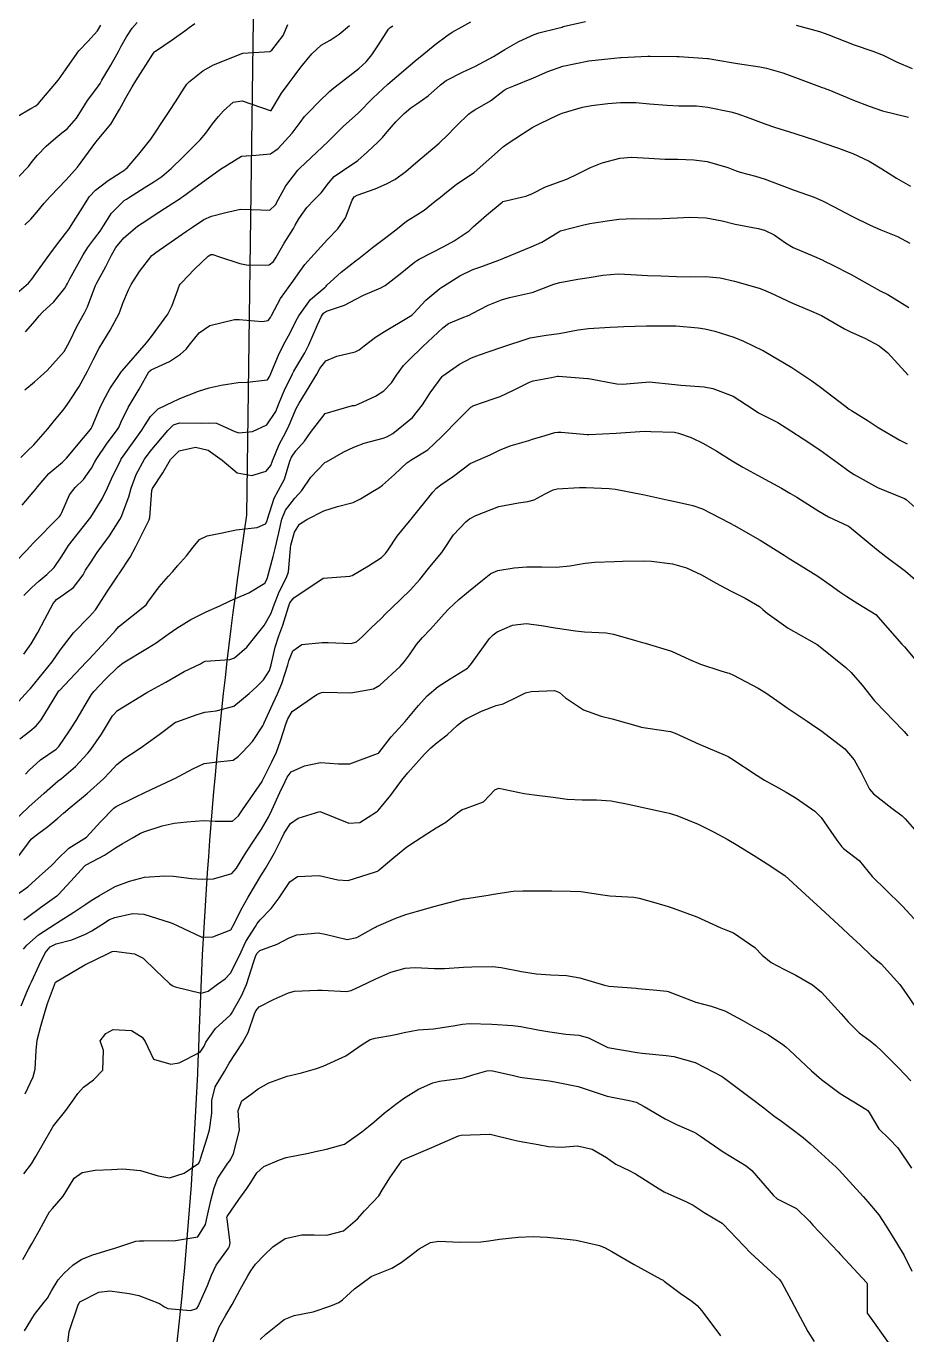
# Model space of a CAD drawing. Header units: metres. Extents: x 318500 to 325275, y 7408834 to 7428799.
# Drawn here: x 319819.3 to 319879.8, y 7411353.1 to 7411443 of the extents above; entities that cross this region are included whole.
import ezdxf

# ---------------------------------------------------------------- set-up
doc = ezdxf.new("R2010")
doc.units = ezdxf.units.M
doc.header["$MEASUREMENT"] = 0
for name, color, linetype in [('Curvas de Nivel 1m', 11, 'Continuous'), ('Curvas de Nivel 5m', 15, 'Continuous'), ('Vias Secundárias', 230, 'Continuous')]:
    doc.layers.add(name, color=color, linetype=linetype)

msp = doc.modelspace()

# ---------------------------------------------------------------- linework, layer by layer
at = {"layer": 'Curvas de Nivel 1m', "flags": 128}
for points, elevation in [([(319818.086, 7411431.919), (319819.491, 7411433.346), (319819.751, 7411433.698), (319820.112, 7411434.141), (319820.709, 7411434.743), (319821.365, 7411435.321), (319821.792, 7411435.658), (319822.14, 7411435.952), (319822.781, 7411436.671), (319823.19, 7411437.295), (319823.559, 7411437.899), (319824.182, 7411438.736), (319824.41, 7411439.055), (319824.541, 7411439.276), (319825.145, 7411440.326), (319825.683, 7411441.265), (319825.865, 7411441.613), (319826.225, 7411442.274), (319826.623, 7411442.866), (319826.95, 7411443.249)], 756), ([(319818.702, 7411424.64), (319819.496, 7411425.345), (319819.726, 7411425.619), (319820.007, 7411425.998), (319820.96, 7411427.326), (319821.411, 7411427.938), (319822.042, 7411428.744), (319822.279, 7411429.074), (319822.434, 7411429.304), (319823.06, 7411430.3), (319823.676, 7411431.286), (319824.087, 7411431.738), (319824.97, 7411432.399), (319826.108, 7411433.132), (319826.183, 7411433.184), (319826.276, 7411433.258), (319827.081, 7411434.207), (319827.904, 7411435.233), (319828.001, 7411435.363), (319828.135, 7411435.58), (319828.782, 7411436.589), (319829.204, 7411437.214), (319829.587, 7411437.79), (319830.183, 7411438.727), (319830.378, 7411439.007), (319830.558, 7411439.196), (319831.467, 7411439.918), (319832.202, 7411440.338), (319834.21, 7411441.15), (319836.069, 7411441.266), (319836.213, 7411441.353), (319836.983, 7411442.358), (319837.309, 7411443.109)], 758), ([(319818.957, 7411413.349), (319819.404, 7411413.785), (319819.849, 7411414.234), (319820.827, 7411415.325), (319821.29, 7411415.897), (319821.879, 7411416.609), (319822.176, 7411417.015), (319822.366, 7411417.303), (319822.97, 7411418.228), (319823.545, 7411419.286), (319823.928, 7411420.075), (319824.345, 7411420.867), (319824.59, 7411421.274), (319825.106, 7411422.115), (319825.724, 7411423.262), (319825.795, 7411423.439), (319825.98, 7411423.958), (319826.368, 7411424.881), (319826.558, 7411425.252), (319827.123, 7411426.134), (319827.969, 7411427.231), (319828.031, 7411427.284), (319828.239, 7411427.433), (319830.045, 7411428.694), (319830.34, 7411428.904), (319830.761, 7411429.193), (319831.533, 7411429.71), (319832.062, 7411429.951), (319833.044, 7411430.187), (319834.069, 7411430.422), (319834.81, 7411430.398), (319836.068, 7411430.351), (319836.468, 7411430.722), (319836.669, 7411431.114), (319837.171, 7411432.032), (319838.001, 7411433.101), (319838.054, 7411433.157), (319838.111, 7411433.216), (319840.095, 7411435.071), (319840.114, 7411435.086), (319840.131, 7411435.108), (319841.109, 7411436.092), (319842.16, 7411437.04), (319843.146, 7411438.059), (319844.19, 7411439.02), (319846.207, 7411440.731), (319846.513, 7411440.985), (319847.446, 7411441.748), (319848.231, 7411442.339), (319848.609, 7411442.581), (319849.26, 7411442.95), (319849.886, 7411443.303)], 761), ([(319819.066, 7411410.072), (319819.804, 7411410.963), (319819.977, 7411411.168), (319820.106, 7411411.336), (319820.902, 7411412.246), (319821.836, 7411413.044), (319821.976, 7411413.17), (319822.096, 7411413.306), (319823.273, 7411414.708), (319823.749, 7411415.282), (319823.793, 7411415.349), (319823.863, 7411415.482), (319824.406, 7411416.751), (319824.647, 7411417.272), (319825.086, 7411418.084), (319825.891, 7411419.26), (319825.92, 7411419.302), (319827.602, 7411421.235), (319827.954, 7411421.67), (319829.061, 7411423.214), (319829.376, 7411423.812), (319829.88, 7411425.202), (319829.926, 7411425.276), (319830.002, 7411425.365), (319830.9, 7411426.308), (319831.848, 7411427.182), (319831.95, 7411427.262), (319832.031, 7411427.301), (319832.158, 7411427.305), (319832.544, 7411427.172), (319834.023, 7411426.681), (319834.587, 7411426.576), (319836.022, 7411426.603), (319836.317, 7411426.826), (319836.5, 7411427.115), (319837.069, 7411428.08), (319837.692, 7411429.104), (319837.825, 7411429.331), (319838.06, 7411429.75), (319838.626, 7411430.537), (319839.144, 7411431.084), (319839.612, 7411431.552), (319840.097, 7411432.203), (319840.506, 7411432.661), (319841.066, 7411433.056), (319842.117, 7411433.776), (319842.791, 7411434.366), (319843.503, 7411435.026), (319843.813, 7411435.345), (319844.141, 7411435.736), (319844.733, 7411436.43), (319845.295, 7411437.003), (319845.772, 7411437.39), (319846.17, 7411437.653), (319846.951, 7411438.206), (319847.806, 7411438.966), (319848.193, 7411439.259), (319849.32, 7411439.828), (319850.203, 7411440.256), (319851.444, 7411440.921), (319851.925, 7411441.203), (319852.217, 7411441.384), (319853.185, 7411441.936), (319854.233, 7411442.432), (319854.567, 7411442.545), (319855.872, 7411442.864), (319856.162, 7411442.94), (319856.242, 7411442.966), (319857.775, 7411443.309)], 762), ([(319819.247, 7411429.348), (319819.655, 7411429.745), (319820.063, 7411430.211), (319820.57, 7411430.835), (319821.008, 7411431.326), (319822.091, 7411432.443), (319822.856, 7411433.299), (319824.127, 7411435.023), (319824.233, 7411435.175), (319824.318, 7411435.278), (319825.14, 7411436.275), (319825.756, 7411437.264), (319825.895, 7411437.532), (319826.172, 7411438.079), (319826.606, 7411438.832), (319826.879, 7411439.25), (319828.046, 7411441.07), (319828.158, 7411441.231), (319828.18, 7411441.261), (319828.211, 7411441.288), (319829.375, 7411442.06), (319830.232, 7411442.689), (319830.522, 7411442.911), (319830.934, 7411443.193)], 757), ([(319819.293, 7411422.003), (319819.961, 7411422.754), (319820.219, 7411423.084), (319820.464, 7411423.333), (319821.243, 7411424.059), (319821.995, 7411425.001), (319822.111, 7411425.196), (319822.167, 7411425.307), (319822.339, 7411425.641), (319823.243, 7411427.292), (319823.547, 7411427.768), (319824.037, 7411428.397), (319824.419, 7411428.904), (319824.638, 7411429.274), (319825.187, 7411430.145), (319826.076, 7411431.018), (319826.221, 7411431.115), (319826.431, 7411431.255), (319827.446, 7411431.884), (319828.096, 7411432.299), (319828.65, 7411432.674), (319829.307, 7411433.212), (319830.118, 7411434.023), (319830.708, 7411434.61), (319831.281, 7411435.188), (319831.67, 7411435.652), (319832.147, 7411436.287), (319832.547, 7411436.781), (319832.891, 7411437.169), (319833.563, 7411437.765), (319834.171, 7411437.876), (319836.089, 7411437.193), (319836.161, 7411437.214), (319836.888, 7411438.405), (319837.412, 7411439.108), (319837.744, 7411439.555), (319838.201, 7411440.179), (319838.97, 7411441.089), (319839.611, 7411441.687), (319840.225, 7411442.04), (319840.848, 7411442.443), (319841.558, 7411443.05)], 759), ([(319872.246, 7411443.056), (319873.841, 7411442.624), (319874.238, 7411442.498), (319874.422, 7411442.432), (319876.227, 7411441.719), (319877.51, 7411441.282), (319878.217, 7411441.006), (319879.137, 7411440.551), (319880.206, 7411440.097)], 762), ([(319818.751, 7411406.344), (319819.705, 7411407.341), (319819.73, 7411407.371), (319819.761, 7411407.412), (319821.633, 7411409.312), (319821.698, 7411409.395), (319821.784, 7411409.574), (319822.31, 7411410.794), (319822.709, 7411411.297), (319823.262, 7411411.845), (319823.83, 7411412.634), (319824.056, 7411413.059), (319824.182, 7411413.277), (319824.856, 7411414.264), (319825.594, 7411415.263), (319825.695, 7411415.429), (319825.868, 7411415.8), (319826.348, 7411416.788), (319826.61, 7411417.249), (319827.092, 7411418.052), (319827.758, 7411419.232), (319827.922, 7411419.378), (319829.181, 7411419.962), (319829.939, 7411420.451), (319830.336, 7411420.804), (319830.631, 7411421.193), (319831.221, 7411421.924), (319831.962, 7411422.427), (319833.646, 7411422.834), (319833.967, 7411422.843), (319835.538, 7411422.698), (319835.967, 7411422.779), (319836.118, 7411422.969), (319836.191, 7411423.118), (319836.81, 7411424.289), (319837.393, 7411425.106), (319837.653, 7411425.455), (319838.013, 7411425.988), (319838.489, 7411426.627), (319838.89, 7411427.087), (319840.043, 7411428.341), (319840.738, 7411429.06), (319841.277, 7411429.837), (319841.722, 7411431.045), (319841.86, 7411431.267), (319842.085, 7411431.389), (319843.309, 7411431.81), (319844.097, 7411432.163), (319844.654, 7411432.459), (319845.414, 7411433), (319846.116, 7411433.596), (319847.708, 7411434.966), (319847.928, 7411435.168), (319848.136, 7411435.372), (319848.928, 7411436.172), (319849.735, 7411436.944), (319849.972, 7411437.132), (319850.165, 7411437.248), (319851.229, 7411437.87), (319852.185, 7411438.591), (319852.381, 7411438.713), (319852.849, 7411438.9), (319854.196, 7411439.442), (319855.183, 7411439.887), (319856.204, 7411440.243), (319857.988, 7411440.613), (319858.208, 7411440.646), (319859.734, 7411440.807), (319860.16, 7411440.851), (319860.211, 7411440.856), (319862.06, 7411440.934), (319862.212, 7411440.937), (319864.046, 7411440.919), (319864.212, 7411440.912), (319866.147, 7411440.785), (319866.211, 7411440.78), (319866.586, 7411440.716), (319868.207, 7411440.433), (319869.734, 7411440.206), (319870.205, 7411440.123), (319871.334, 7411439.785), (319872.198, 7411439.46), (319874.03, 7411438.784), (319874.191, 7411438.73), (319874.272, 7411438.7), (319874.476, 7411438.616), (319876.18, 7411437.923), (319877.255, 7411437.493), (319878.169, 7411437.184), (319879.964, 7411436.741)], 763), ([(319819.179, 7411403.874), (319819.716, 7411404.425), (319820.193, 7411404.863), (319820.756, 7411405.325), (319821.253, 7411405.801), (319821.748, 7411406.497), (319822.051, 7411407.01), (319822.249, 7411407.303), (319823.78, 7411409.254), (319824.552, 7411410.519), (319824.918, 7411411.269), (319825.202, 7411411.884), (319825.839, 7411413.192), (319825.86, 7411413.239), (319825.872, 7411413.26), (319825.955, 7411413.372), (319827.292, 7411415.239), (319827.511, 7411415.59), (319827.874, 7411416.18), (319828.404, 7411416.7), (319829.453, 7411417.207), (319829.752, 7411417.342), (319829.893, 7411417.412), (319831.177, 7411417.911), (319831.904, 7411418.144), (319832.743, 7411418.332), (319833.91, 7411418.514), (319834.515, 7411418.537), (319835.914, 7411418.704), (319836.082, 7411418.954), (319836.143, 7411419.118), (319836.661, 7411420.391), (319837.026, 7411421.109), (319837.351, 7411421.711), (319837.968, 7411422.926), (319838.061, 7411423.099), (319838.865, 7411424.209), (319839.876, 7411425.072), (319839.944, 7411425.128), (319840.002, 7411425.192), (319840.969, 7411426.103), (319842.028, 7411426.928), (319842.096, 7411426.972), (319842.189, 7411427.038), (319843.211, 7411427.856), (319844.045, 7411428.478), (319844.73, 7411429.01), (319845.463, 7411429.595), (319846.065, 7411429.968), (319846.691, 7411430.36), (319847.445, 7411430.97), (319847.797, 7411431.252), (319848.088, 7411431.487), (319848.908, 7411432.142), (319850.11, 7411432.94), (319852.128, 7411434.721), (319852.373, 7411434.906), (319853.427, 7411435.604), (319854.148, 7411436.054), (319854.693, 7411436.333), (319855.787, 7411436.864), (319856.04, 7411436.983), (319856.163, 7411437.029), (319857.566, 7411437.442), (319858.171, 7411437.541), (319859.307, 7411437.679), (319860.174, 7411437.759), (319861.221, 7411437.743), (319862.173, 7411437.666), (319863.375, 7411437.559), (319864.172, 7411437.533), (319865.387, 7411437.517), (319866.171, 7411437.424), (319867.76, 7411437.11), (319868.165, 7411437.004), (319869.063, 7411436.686), (319870.154, 7411436.257), (319870.762, 7411436.05), (319872.145, 7411435.626), (319873.631, 7411435.132), (319874.135, 7411434.951), (319875.145, 7411434.605), (319875.876, 7411434.343), (319876.127, 7411434.248), (319877.261, 7411433.712), (319878.116, 7411433.201), (319879.143, 7411432.55), (319880.102, 7411432.004)], 764), ([(319818.602, 7411396.358), (319819.494, 7411397.341), (319819.554, 7411397.408), (319819.622, 7411397.483), (319821.11, 7411399.318), (319821.662, 7411400.108), (319822.593, 7411401.296), (319823.691, 7411402.423), (319824.086, 7411402.886), (319824.353, 7411403.273), (319824.884, 7411404.097), (319825.656, 7411405.261), (319825.686, 7411405.305), (319825.732, 7411405.371), (319826.489, 7411406.509), (319826.879, 7411407.243), (319827.779, 7411409.081), (319827.827, 7411409.229), (319827.958, 7411411.077), (319828.021, 7411411.227), (319828.732, 7411412.311), (319829.245, 7411413.209), (319829.846, 7411413.81), (319830.962, 7411414.075), (319831.85, 7411413.853), (319832.802, 7411413.166), (319833.827, 7411412.295), (319834.846, 7411412.113), (319835.83, 7411412.424), (319836.14, 7411412.812), (319836.267, 7411413.116), (319836.728, 7411414.24), (319837.173, 7411415.107), (319837.401, 7411415.579), (319837.886, 7411416.72), (319838.088, 7411417.097), (319838.789, 7411418.205), (319839.294, 7411419.079), (319839.52, 7411419.482), (319839.934, 7411419.996), (319840.678, 7411420.32), (319841.944, 7411420.628), (319842.218, 7411420.765), (319842.566, 7411421.034), (319843.346, 7411421.636), (319843.96, 7411422.01), (319845.604, 7411422.995), (319845.827, 7411423.137), (319845.974, 7411423.278), (319846.795, 7411424.17), (319847.758, 7411424.964), (319847.9, 7411425.063), (319848.003, 7411425.138), (319849.125, 7411425.838), (319850.02, 7411426.265), (319850.511, 7411426.444), (319851.802, 7411426.913), (319852.031, 7411427.004), (319852.199, 7411427.075), (319854.039, 7411427.829), (319854.757, 7411428.159), (319855.939, 7411428.861), (319856.009, 7411428.902), (319856.051, 7411428.922), (319857.565, 7411429.329), (319858.059, 7411429.43), (319859.259, 7411429.615), (319860.064, 7411429.739), (319861.075, 7411429.779), (319862.065, 7411429.752), (319863.056, 7411429.774), (319864.066, 7411429.836), (319864.94, 7411429.864), (319866.066, 7411429.817), (319867.154, 7411429.619), (319868.06, 7411429.395), (319869.633, 7411429.099), (319870.055, 7411428.985), (319870.723, 7411428.66), (319871.512, 7411428.116), (319872.041, 7411427.79), (319873.499, 7411427.162), (319874.033, 7411426.937), (319874.244, 7411426.829), (319874.669, 7411426.61), (319876.02, 7411425.929), (319877.446, 7411425.131), (319878.004, 7411424.82), (319878.54, 7411424.555), (319879.987, 7411423.665)], 766), ([(319818.906, 7411394.02), (319819.588, 7411394.552), (319820.022, 7411394.905), (319820.367, 7411395.328), (319821.512, 7411397.205), (319821.582, 7411397.311), (319821.621, 7411397.355), (319823.461, 7411399.283), (319823.653, 7411399.488), (319824.515, 7411400.423), (319825.297, 7411401.264), (319825.471, 7411401.473), (319825.684, 7411401.709), (319827.569, 7411403.232), (319827.631, 7411403.301), (319827.703, 7411403.415), (319828.467, 7411404.471), (319829.117, 7411405.209), (319829.411, 7411405.528), (319829.741, 7411405.917), (319830.345, 7411406.6), (319830.81, 7411407.19), (319831.234, 7411407.717), (319831.768, 7411407.968), (319832.794, 7411408.188), (319833.772, 7411408.38), (319835.202, 7411408.556), (319835.777, 7411408.791), (319835.884, 7411409.014), (319835.912, 7411409.119), (319836.364, 7411410.554), (319836.667, 7411411.111), (319837.073, 7411411.856), (319837.454, 7411413.104), (319837.563, 7411413.384), (319837.851, 7411413.807), (319838.464, 7411414.488), (319838.86, 7411415.085), (319839.883, 7411416.386), (319841.767, 7411416.92), (319841.889, 7411416.932), (319841.975, 7411416.953), (319842.194, 7411417.037), (319843.347, 7411417.576), (319843.904, 7411417.937), (319844.427, 7411418.497), (319844.774, 7411419.007), (319845.261, 7411419.669), (319845.941, 7411420.376), (319846.261, 7411420.669), (319846.597, 7411420.98), (319847.963, 7411422.274), (319848.363, 7411422.559), (319849.298, 7411422.947), (319849.774, 7411423.141), (319849.975, 7411423.251), (319851.073, 7411423.834), (319851.989, 7411424.193), (319852.542, 7411424.352), (319853.997, 7411424.679), (319854.159, 7411424.717), (319854.586, 7411424.874), (319855.601, 7411425.269), (319856.008, 7411425.391), (319857.247, 7411425.606), (319858.013, 7411425.721), (319858.953, 7411425.879), (319860.018, 7411425.971), (319860.879, 7411425.93), (319862.016, 7411425.866), (319862.936, 7411425.847), (319864.016, 7411425.795), (319864.979, 7411425.772), (319866.016, 7411425.791), (319867.016, 7411425.709), (319868.012, 7411425.484), (319869.688, 7411424.991), (319870.003, 7411424.876), (319870.486, 7411424.663), (319871.99, 7411423.956), (319873.136, 7411423.475), (319873.977, 7411423.11), (319874.863, 7411422.607), (319875.563, 7411422.193), (319875.964, 7411421.997), (319876.948, 7411421.564), (319877.955, 7411421.025), (319878.539, 7411420.554), (319879.927, 7411419.013)], 767), ([(319819.291, 7411391.587), (319819.548, 7411391.871), (319820.31, 7411392.577), (319821.386, 7411393.313), (319821.489, 7411393.394), (319821.573, 7411393.489), (319822.306, 7411394.583), (319822.76, 7411395.293), (319823.614, 7411396.716), (319823.827, 7411397.069), (319823.985, 7411397.276), (319824.782, 7411398.119), (319825.646, 7411398.981), (319825.994, 7411399.255), (319827.665, 7411400.249), (319828.269, 7411400.623), (319829.098, 7411401.209), (319829.684, 7411401.622), (319830.651, 7411402.23), (319831.696, 7411402.756), (319832.651, 7411403.166), (319833.356, 7411403.505), (319833.708, 7411403.672), (319834.624, 7411404.047), (319835.726, 7411404.718), (319835.868, 7411404.979), (319835.923, 7411405.118), (319836.314, 7411406.552), (319836.437, 7411407.113), (319836.692, 7411408.19), (319836.906, 7411409.109), (319837.155, 7411409.748), (319837.805, 7411410.563), (319838.267, 7411411.093), (319838.897, 7411412.011), (319839.839, 7411412.997), (319839.881, 7411413.027), (319839.972, 7411413.068), (319841.163, 7411413.737), (319841.855, 7411414.069), (319842.557, 7411414.336), (319843.865, 7411414.681), (319844.11, 7411414.773), (319844.534, 7411415.01), (319845.881, 7411416.113), (319846.568, 7411416.98), (319847.085, 7411417.79), (319847.919, 7411418.916), (319847.94, 7411418.94), (319847.964, 7411418.96), (319849.115, 7411419.766), (319849.939, 7411420.211), (319850.471, 7411420.403), (319851.95, 7411420.91), (319853.957, 7411421.585), (319855.058, 7411421.77), (319855.96, 7411421.889), (319857.251, 7411422.129), (319857.964, 7411422.215), (319859.459, 7411422.302), (319859.965, 7411422.338), (319860.394, 7411422.367), (319861.966, 7411422.409), (319863.618, 7411422.407), (319863.966, 7411422.395), (319865.504, 7411422.266), (319865.965, 7411422.189), (319866.646, 7411422.03), (319867.959, 7411421.629), (319868.619, 7411421.352), (319869.95, 7411420.713), (319869.98, 7411420.699), (319870.043, 7411420.669), (319871.934, 7411419.541), (319873.308, 7411418.626), (319873.914, 7411418.188), (319875.554, 7411416.936), (319875.891, 7411416.682), (319876.05, 7411416.588), (319877.199, 7411415.886), (319877.879, 7411415.418), (319879.366, 7411414.545), (319879.866, 7411414.304)], 768), ([(319818.485, 7411388.366), (319819.497, 7411389.33), (319819.52, 7411389.351), (319820.572, 7411390.277), (319821.538, 7411391.128), (319821.762, 7411391.307), (319822.731, 7411392.114), (319823.566, 7411393.028), (319823.68, 7411393.167), (319823.767, 7411393.278), (319824.504, 7411394.353), (319825.062, 7411395.265), (319825.265, 7411395.602), (319825.607, 7411395.973), (319827.545, 7411397.156), (319827.62, 7411397.197), (319827.68, 7411397.229), (319828.936, 7411397.905), (319829.637, 7411398.326), (319830.196, 7411398.64), (319831.304, 7411399.183), (319831.526, 7411399.307), (319831.653, 7411399.358), (319833.328, 7411399.482), (319833.657, 7411399.588), (319834.485, 7411400.32), (319835.144, 7411401.128), (319835.69, 7411401.812), (319836.167, 7411402.652), (319836.33, 7411403.114), (319836.708, 7411404.122), (319837.225, 7411405.105), (319837.351, 7411405.489), (319837.494, 7411407.103), (319837.529, 7411407.335), (319837.777, 7411408.224), (319838.116, 7411408.764), (319838.618, 7411409.088), (319839.796, 7411409.693), (319840.722, 7411409.979), (319841.802, 7411410.274), (319842.312, 7411410.527), (319843.129, 7411411.027), (319843.558, 7411411.279), (319843.817, 7411411.465), (319844.638, 7411412.198), (319845.487, 7411412.995), (319845.697, 7411413.137), (319845.843, 7411413.208), (319846.94, 7411413.887), (319847.867, 7411414.767), (319847.963, 7411414.865), (319848.056, 7411414.958), (319848.943, 7411415.886), (319849.889, 7411416.804), (319850.103, 7411416.937), (319851.432, 7411417.382), (319851.9, 7411417.553), (319852.812, 7411417.991), (319853.915, 7411418.539), (319854.173, 7411418.62), (319855.434, 7411418.865), (319855.847, 7411418.935), (319855.921, 7411418.937), (319857.337, 7411418.839), (319857.919, 7411418.792), (319857.964, 7411418.785), (319859.914, 7411418.413), (319860.318, 7411418.392), (319861.916, 7411418.543), (319862.146, 7411418.547), (319863.914, 7411418.367), (319864.32, 7411418.337), (319865.912, 7411418.214), (319866.521, 7411418.103), (319867.903, 7411417.577), (319869.296, 7411416.679), (319869.65, 7411416.436), (319869.886, 7411416.309), (319870.986, 7411415.758), (319871.876, 7411415.2), (319872.73, 7411414.631), (319873.859, 7411413.876), (319875.62, 7411412.593), (319875.838, 7411412.44), (319876.232, 7411412.186), (319877.821, 7411411.294), (319879.675, 7411410.541), (319879.809, 7411410.463), (319880.823, 7411409.548)], 769), ([(319818.749, 7411383.34), (319819.445, 7411383.851), (319820.223, 7411384.551), (319821.063, 7411385.314), (319821.265, 7411385.51), (319821.466, 7411385.735), (319822.267, 7411386.51), (319823.49, 7411387.263), (319824.444, 7411388.328), (319825.351, 7411389.253), (319825.521, 7411389.374), (319826.77, 7411389.995), (319827.531, 7411390.361), (319829.342, 7411391.203), (319829.474, 7411391.268), (319829.542, 7411391.306), (319830.774, 7411391.96), (319831.557, 7411392.322), (319832.299, 7411392.422), (319833.561, 7411392.554), (319833.898, 7411392.812), (319834.22, 7411393.14), (319834.88, 7411393.831), (319835.597, 7411394.915), (319835.656, 7411395.062), (319835.681, 7411395.119), (319836.288, 7411396.438), (319836.603, 7411397.11), (319836.909, 7411397.829), (319837.315, 7411399.103), (319837.384, 7411399.372), (319837.664, 7411400.06), (319838.266, 7411400.496), (319839.674, 7411400.651), (319840.088, 7411400.65), (319841.673, 7411400.583), (319842.021, 7411400.69), (319842.425, 7411401.033), (319843.051, 7411401.665), (319843.699, 7411402.277), (319844.071, 7411402.648), (319844.443, 7411403.009), (319845.722, 7411404.237), (319846.389, 7411404.98), (319846.984, 7411405.729), (319847.756, 7411406.661), (319847.893, 7411406.824), (319847.98, 7411406.958), (319848.685, 7411408.043), (319849.54, 7411408.942), (319849.675, 7411409.058), (319849.792, 7411409.135), (319850.224, 7411409.363), (319851.801, 7411409.978), (319853.152, 7411410.238), (319853.804, 7411410.323), (319854.23, 7411410.451), (319854.998, 7411410.868), (319855.536, 7411411.14), (319855.815, 7411411.208), (319857.361, 7411411.293), (319857.817, 7411411.3), (319859.392, 7411411.231), (319859.816, 7411411.176), (319861.81, 7411410.78), (319863.478, 7411410.426), (319863.806, 7411410.359), (319865.137, 7411410.064), (319865.801, 7411409.834), (319867.607, 7411408.887), (319867.791, 7411408.791), (319867.848, 7411408.756), (319867.959, 7411408.697), (319869.775, 7411407.677), (319871.422, 7411406.645), (319871.757, 7411406.422), (319872.295, 7411406.091), (319873.739, 7411405.196), (319874.571, 7411404.607), (319875.243, 7411404.115), (319875.722, 7411403.795), (319876.472, 7411403.333), (319877.71, 7411402.56), (319879.509, 7411400.533), (319879.677, 7411400.335), (319881.221, 7411398.514)], 771), ([(319819.172, 7411381.575), (319819.417, 7411381.764), (319820.326, 7411382.422), (319821.439, 7411383.229), (319821.486, 7411383.263), (319821.541, 7411383.308), (319822.394, 7411384.24), (319823.349, 7411385.282), (319823.405, 7411385.337), (319823.461, 7411385.371), (319824.705, 7411386.028), (319825.479, 7411386.54), (319825.919, 7411386.811), (319826.684, 7411387.238), (319827.199, 7411387.529), (319827.496, 7411387.653), (319828.68, 7411388.034), (319829.505, 7411388.227), (319830.372, 7411388.322), (319831.509, 7411388.416), (319832.315, 7411388.355), (319833.508, 7411388.359), (319833.923, 7411388.734), (319834.196, 7411389.14), (319835.54, 7411391.088), (319835.555, 7411391.12), (319836.222, 7411392.448), (319836.526, 7411393.106), (319836.805, 7411393.878), (319837.191, 7411395.104), (319837.303, 7411395.403), (319837.608, 7411395.912), (319839.314, 7411397.075), (319839.631, 7411397.207), (319839.788, 7411397.224), (319841.631, 7411397.186), (319843.201, 7411397.458), (319843.637, 7411397.702), (319845.033, 7411398.999), (319845.321, 7411399.329), (319845.662, 7411399.798), (319846.16, 7411400.495), (319846.572, 7411400.977), (319847.109, 7411401.548), (319847.699, 7411402.204), (319848.053, 7411402.608), (319848.373, 7411402.953), (319849.057, 7411403.606), (319849.722, 7411404.146), (319850.693, 7411404.926), (319851.264, 7411405.39), (319851.74, 7411405.596), (319852.869, 7411405.768), (319853.745, 7411405.848), (319854.775, 7411405.839), (319855.744, 7411405.811), (319856.691, 7411405.9), (319857.749, 7411406.089), (319858.417, 7411406.153), (319859.751, 7411406.207), (319860.31, 7411406.236), (319861.752, 7411406.254), (319862.298, 7411406.226), (319863.75, 7411406.053), (319864.704, 7411405.777), (319865.738, 7411405.283), (319866.747, 7411404.71), (319867.725, 7411404.195), (319868.736, 7411403.7), (319869.714, 7411403.115), (319869.959, 7411402.913), (319870.255, 7411402.662), (319871.695, 7411401.626), (319873.477, 7411400.622), (319873.678, 7411400.5), (319874.117, 7411400.17), (319875.655, 7411398.934), (319876.027, 7411398.584), (319876.782, 7411397.713), (319877.631, 7411396.628), (319877.662, 7411396.591), (319877.695, 7411396.559), (319879.601, 7411394.59), (319879.655, 7411394.529), (319879.905, 7411394.217)], 772), ([(319819.153, 7411379.564), (319819.388, 7411379.834), (319820.171, 7411380.55), (319821.357, 7411381.311), (319821.388, 7411381.332), (319821.411, 7411381.345), (319822.613, 7411382.101), (319823.431, 7411382.655), (319823.805, 7411382.904), (319824.368, 7411383.266), (319825.446, 7411383.883), (319826.439, 7411384.251), (319827.453, 7411384.507), (319828.862, 7411384.617), (319829.454, 7411384.573), (319830.697, 7411384.426), (319831.452, 7411384.375), (319832.207, 7411384.407), (319833.456, 7411384.761), (319833.792, 7411385.145), (319834.425, 7411386.186), (319835.044, 7411387.127), (319835.223, 7411387.396), (319835.5, 7411387.814), (319835.979, 7411388.647), (319836.214, 7411389.11), (319836.771, 7411390.34), (319837.121, 7411391.096), (319837.26, 7411391.379), (319837.55, 7411391.755), (319838.467, 7411392.17), (319839.56, 7411392.385), (319840.805, 7411392.298), (319841.563, 7411392.308), (319843.481, 7411393.011), (319843.542, 7411393.039), (319843.571, 7411393.069), (319844.418, 7411394.171), (319845.177, 7411394.994), (319845.383, 7411395.213), (319845.607, 7411395.48), (319846.291, 7411396.309), (319846.878, 7411396.971), (319847.637, 7411397.621), (319848.458, 7411398.136), (319849.649, 7411398.877), (319849.717, 7411398.939), (319849.927, 7411399.209), (319851.18, 7411400.917), (319851.418, 7411401.18), (319851.687, 7411401.379), (319852.751, 7411401.838), (319853.696, 7411401.947), (319854.744, 7411401.82), (319855.692, 7411401.65), (319857.09, 7411401.438), (319857.688, 7411401.381), (319859.193, 7411401.301), (319859.686, 7411401.226), (319861.212, 7411400.785), (319861.678, 7411400.64), (319861.855, 7411400.599), (319863.669, 7411400.039), (319864.909, 7411399.483), (319865.657, 7411399.156), (319867.054, 7411398.699), (319867.526, 7411398.569), (319867.648, 7411398.529), (319867.946, 7411398.388), (319869.638, 7411397.506), (319870.152, 7411397.179), (319870.907, 7411396.651), (319871.623, 7411396.159), (319872.991, 7411395.238), (319873.603, 7411394.82), (319873.909, 7411394.607), (319875.581, 7411393.336), (319876.23, 7411392.58), (319876.698, 7411391.709), (319877.281, 7411390.564), (319877.545, 7411390.25), (319878.819, 7411389.252), (319879.523, 7411388.728), (319879.723, 7411388.528), (319881.49, 7411386.51)], 773), ([(319818.991, 7411375.679), (319819.348, 7411376.559), (319819.588, 7411377.097), (319819.691, 7411377.327), (319820.22, 7411378.473), (319820.639, 7411379.317), (319820.98, 7411379.72), (319821.389, 7411379.925), (319822.478, 7411380.209), (319823.4, 7411380.593), (319823.839, 7411380.838), (319824.532, 7411381.263), (319825.07, 7411381.6), (319825.418, 7411381.755), (319826.645, 7411382.014), (319827.421, 7411381.966), (319829.226, 7411381.389), (319829.412, 7411381.327), (319829.712, 7411381.195), (319831.398, 7411380.396), (319832.151, 7411380.411), (319833.406, 7411380.904), (319833.498, 7411381.06), (319833.539, 7411381.148), (319834.17, 7411382.397), (319834.593, 7411383.133), (319835.455, 7411384.604), (319835.77, 7411385.115), (319836.398, 7411386.184), (319836.852, 7411387.1), (319837.063, 7411387.53), (319837.507, 7411388.197), (319838.031, 7411388.566), (319839.519, 7411389.021), (319839.576, 7411389.012), (319841.508, 7411388.226), (319842.26, 7411388.278), (319843.414, 7411389.012), (319843.471, 7411389.06), (319843.521, 7411389.108), (319844.395, 7411390.143), (319845.015, 7411390.995), (319845.244, 7411391.302), (319845.557, 7411391.688), (319846.707, 7411392.973), (319847.139, 7411393.404), (319847.582, 7411393.776), (319848.254, 7411394.286), (319848.956, 7411394.94), (319849.305, 7411395.234), (319849.607, 7411395.411), (319850.61, 7411395.93), (319851.621, 7411396.302), (319852.104, 7411396.422), (319853.059, 7411396.889), (319853.633, 7411397.185), (319854.038, 7411397.279), (319855.635, 7411397.338), (319855.982, 7411397.195), (319856.4, 7411396.842), (319857.618, 7411396.007), (319858.85, 7411395.573), (319859.609, 7411395.392), (319861.534, 7411394.838), (319861.601, 7411394.828), (319862.058, 7411394.765), (319863.596, 7411394.516), (319863.934, 7411394.406), (319865.584, 7411393.654), (319867.367, 7411392.899), (319867.572, 7411392.8), (319867.754, 7411392.688), (319869.558, 7411391.505), (319870.076, 7411391.182), (319871.019, 7411390.648), (319871.546, 7411390.352), (319872.232, 7411389.938), (319873.527, 7411389.047), (319873.95, 7411388.606), (319875.041, 7411387.051), (319875.371, 7411386.591), (319875.489, 7411386.486), (319876.579, 7411385.672), (319877.47, 7411384.56), (319879.442, 7411382.632), (319879.539, 7411382.529), (319881.41, 7411380.51)], 774), ([(319819.182, 7411364.136), (319819.699, 7411364.818), (319820, 7411365.322), (319821.061, 7411367.154), (319821.154, 7411367.311), (319821.177, 7411367.354), (319821.222, 7411367.419), (319822.066, 7411368.47), (319822.641, 7411369.289), (319822.881, 7411369.66), (319823.262, 7411370.082), (319823.959, 7411370.58), (319824.601, 7411371.26), (319824.64, 7411372.606), (319824.416, 7411373.263), (319824.801, 7411373.765), (319825.312, 7411374.058), (319826.569, 7411373.979), (319827.304, 7411373.526), (319827.52, 7411373.227), (319828.081, 7411372.011), (319829.285, 7411371.655), (319829.848, 7411371.754), (319831.293, 7411372.489), (319831.558, 7411372.907), (319831.679, 7411373.166), (319832.349, 7411374.125), (319833.328, 7411374.998), (319833.397, 7411375.081), (319833.44, 7411375.148), (319834.121, 7411376.365), (319834.462, 7411377.133), (319834.974, 7411378.724), (319835.115, 7411379.124), (319835.205, 7411379.301), (319835.385, 7411379.471), (319836.589, 7411379.905), (319837.399, 7411380.336), (319837.932, 7411380.555), (319839.404, 7411380.68), (319839.87, 7411380.596), (319841.398, 7411380.237), (319842.053, 7411380.378), (319843.206, 7411381.013), (319843.334, 7411381.088), (319843.412, 7411381.124), (319844.729, 7411381.688), (319845.424, 7411381.956), (319846.23, 7411382.176), (319847.433, 7411382.516), (319847.77, 7411382.62), (319849.025, 7411382.936), (319849.354, 7411383.018), (319849.442, 7411383.037), (319851.076, 7411383.283), (319851.447, 7411383.348), (319852.79, 7411383.55), (319853.451, 7411383.581), (319854.736, 7411383.575), (319855.451, 7411383.565), (319856.733, 7411383.555), (319857.45, 7411383.521), (319858.958, 7411383.297), (319859.447, 7411383.236), (319861.079, 7411383.142), (319861.445, 7411383.072), (319862.595, 7411382.758), (319863.436, 7411382.506), (319863.786, 7411382.393), (319865.426, 7411381.791), (319867.076, 7411381.034), (319867.413, 7411380.89), (319867.936, 7411380.685), (319869.4, 7411379.691), (319869.897, 7411379.164), (319870.528, 7411378.653), (319871.383, 7411378.201), (319872.216, 7411377.789), (319873.368, 7411377.122), (319873.989, 7411376.604), (319875.338, 7411375.114), (319875.813, 7411374.583), (319876.578, 7411373.827), (319877.317, 7411373.263), (319877.713, 7411372.953), (319878.137, 7411372.548), (319879.293, 7411371.399), (319880.126, 7411370.522)], 776), ([(319819.104, 7411358.241), (319819.501, 7411358.939), (319819.727, 7411359.324), (319820.233, 7411360.215), (319820.812, 7411361.313), (319820.941, 7411361.514), (319821.147, 7411361.756), (319821.876, 7411362.582), (319822.31, 7411363.293), (319822.642, 7411363.824), (319823.184, 7411364.211), (319824.085, 7411364.369), (319825.188, 7411364.421), (319825.969, 7411364.461), (319827.187, 7411364.368), (319828.398, 7411363.995), (319829.18, 7411363.856), (319830.201, 7411364.168), (319831.195, 7411364.867), (319831.293, 7411365.075), (319831.323, 7411365.169), (319831.768, 7411366.611), (319831.939, 7411367.163), (319832.092, 7411368.307), (319832.099, 7411369.162), (319832.315, 7411370.108), (319832.95, 7411371.153), (319833.077, 7411371.357), (319833.286, 7411371.736), (319834.206, 7411373.136), (319834.598, 7411373.843), (319835.033, 7411375.124), (319835.119, 7411375.338), (319835.337, 7411375.612), (319836.339, 7411376.111), (319837.352, 7411376.569), (319837.764, 7411376.676), (319839.355, 7411376.751), (319839.678, 7411376.743), (319841.354, 7411376.652), (319841.673, 7411376.717), (319842.307, 7411377.026), (319843.365, 7411377.534), (319844.39, 7411377.98), (319845.379, 7411378.26), (319846.057, 7411378.303), (319847.379, 7411378.241), (319848.085, 7411378.243), (319849.381, 7411378.332), (319849.947, 7411378.359), (319851.382, 7411378.374), (319851.965, 7411378.317), (319853.377, 7411378.03), (319854.366, 7411377.874), (319855.374, 7411377.809), (319856.455, 7411377.758), (319857.372, 7411377.606), (319859.067, 7411377.102), (319859.364, 7411377.034), (319861.25, 7411376.884), (319861.362, 7411376.874), (319862.674, 7411376.757), (319863.359, 7411376.681), (319863.456, 7411376.651), (319865.348, 7411375.917), (319866.402, 7411375.647), (319867.34, 7411375.334), (319868.54, 7411374.678), (319869.326, 7411374.24), (319870.343, 7411373.678), (319871.314, 7411373.009), (319871.522, 7411372.847), (319871.781, 7411372.633), (319873.289, 7411371.212), (319873.986, 7411370.603), (319875.266, 7411369.647), (319877.038, 7411368.563), (319877.159, 7411368.471), (319877.248, 7411368.341), (319877.912, 7411367.225), (319878.632, 7411366.539), (319879.221, 7411365.921), (319880.158, 7411364.52)], 777), ([(319819.214, 7411353.328), (319819.903, 7411354.47), (319820.577, 7411355.315), (319820.792, 7411355.585), (319821.072, 7411356.091), (319821.539, 7411356.847), (319821.951, 7411357.297), (319822.547, 7411357.84), (319823.104, 7411358.234), (319823.849, 7411358.529), (319825.115, 7411358.928), (319825.364, 7411359), (319826.106, 7411359.24), (319826.86, 7411359.495), (319827.123, 7411359.525), (319827.418, 7411359.52), (319829.123, 7411359.545), (319829.461, 7411359.533), (319831.126, 7411359.796), (319831.659, 7411360.641), (319831.773, 7411361.164), (319832.019, 7411362.299), (319832.255, 7411363.159), (319832.51, 7411363.826), (319833.196, 7411364.871), (319833.32, 7411365.026), (319833.393, 7411365.147), (319833.587, 7411365.527), (319833.998, 7411367.138), (319833.904, 7411368.476), (319834.144, 7411369.137), (319834.788, 7411369.596), (319835.263, 7411369.961), (319836.006, 7411370.371), (319837.276, 7411370.83), (319837.476, 7411370.889), (319838.249, 7411371.08), (319839.049, 7411371.305), (319839.283, 7411371.378), (319839.744, 7411371.523), (319841.292, 7411372.227), (319842.41, 7411373.023), (319842.962, 7411373.358), (319843.307, 7411373.461), (319844.628, 7411373.679), (319845.313, 7411373.849), (319846.276, 7411374.015), (319847.317, 7411374.088), (319848.67, 7411374.289), (319849.325, 7411374.421), (319849.788, 7411374.463), (319851.325, 7411374.419), (319852.763, 7411374.327), (319853.324, 7411374.256), (319854.492, 7411374.033), (319855.32, 7411373.879), (319856.421, 7411373.737), (319857.318, 7411373.647), (319857.979, 7411373.483), (319859.31, 7411372.8), (319861.305, 7411372.46), (319861.66, 7411372.411), (319863.303, 7411372.269), (319863.844, 7411372.2), (319865.296, 7411371.778), (319867.157, 7411370.816), (319867.281, 7411370.734), (319867.346, 7411370.689), (319869.259, 7411369.239), (319870.012, 7411368.659), (319870.717, 7411368.12), (319871.241, 7411367.737), (319871.873, 7411367.267), (319872.713, 7411366.618), (319873.224, 7411366.192), (319874.984, 7411364.592), (319875.197, 7411364.378), (319876.842, 7411362.565), (319876.996, 7411362.39), (319877.166, 7411362.2), (319877.914, 7411361.305), (319878.416, 7411360.541), (319879.133, 7411359.388), (319879.666, 7411358.525), (319880.186, 7411357.437)], 778), ([(319822.153, 7411352.163), (319822.288, 7411353.291), (319822.905, 7411355.129), (319822.989, 7411355.281), (319823.018, 7411355.323), (319823.061, 7411355.359), (319824.333, 7411356), (319825.072, 7411356.079), (319826.404, 7411355.902), (319827.068, 7411355.773), (319828.504, 7411355.208), (319828.844, 7411354.989), (319829.057, 7411354.873), (319830.614, 7411354.735), (319831.057, 7411354.865), (319831.177, 7411355.051), (319831.228, 7411355.168), (319831.796, 7411356.446), (319832.058, 7411357.16), (319832.398, 7411357.859), (319833.116, 7411358.858), (319833.247, 7411359.02), (319833.314, 7411359.147), (319833.353, 7411359.377), (319833.139, 7411361.02), (319833.128, 7411361.15), (319833.141, 7411361.189), (319833.938, 7411362.359), (319834.487, 7411363.13), (319834.76, 7411363.543), (319835.186, 7411364.201), (319835.664, 7411364.642), (319836.729, 7411365.097), (319837.202, 7411365.241), (319838.728, 7411365.551), (319839.206, 7411365.666), (319839.968, 7411365.819), (319841.211, 7411366.156), (319842.396, 7411367.022), (319842.861, 7411367.38), (319843.23, 7411367.674), (319843.935, 7411368.308), (319844.82, 7411368.994), (319845.068, 7411369.177), (319845.255, 7411369.313), (319846.301, 7411369.938), (319847.271, 7411370.383), (319847.727, 7411370.499), (319849.277, 7411370.706), (319849.462, 7411370.743), (319850.021, 7411370.923), (319850.983, 7411371.215), (319851.285, 7411371.225), (319852.817, 7411370.887), (319853.278, 7411370.769), (319853.409, 7411370.747), (319855.275, 7411370.519), (319855.659, 7411370.461), (319857.269, 7411370.127), (319858.302, 7411369.777), (319859.26, 7411369.454), (319860.891, 7411369.14), (319861.254, 7411369.042), (319861.797, 7411368.765), (319863.242, 7411367.902), (319864.014, 7411367.515), (319865.233, 7411366.981), (319865.404, 7411366.889), (319865.667, 7411366.713), (319867.214, 7411365.629), (319868.805, 7411364.674), (319869.195, 7411364.357), (319870.687, 7411362.647), (319870.933, 7411362.409), (319871.166, 7411362.289), (319872.275, 7411361.737), (319873.153, 7411360.883), (319873.387, 7411360.608), (319875.123, 7411358.758), (319875.277, 7411358.588), (319877.091, 7411356.638), (319877.119, 7411356.56), (319877.11, 7411354.599), (319877.121, 7411354.559), (319877.264, 7411354.36), (319878.558, 7411352.537)], 779), ([(319835.409, 7411352.74), (319835.796, 7411353.109), (319837.05, 7411354.123), (319837.752, 7411354.384), (319839.056, 7411354.637), (319840.276, 7411355.052), (319840.821, 7411355.287), (319841.066, 7411355.471), (319841.883, 7411356.222), (319842.941, 7411357.012), (319843.037, 7411357.064), (319843.091, 7411357.087), (319844.456, 7411357.64), (319845.106, 7411358.027), (319845.654, 7411358.44), (319846.332, 7411358.972), (319847.125, 7411359.415), (319847.678, 7411359.504), (319849.125, 7411359.439), (319850.575, 7411359.466), (319851.126, 7411359.524), (319851.865, 7411359.633), (319853.134, 7411359.78), (319854.18, 7411359.819), (319855.134, 7411359.772), (319856.307, 7411359.664), (319857.131, 7411359.568), (319858.722, 7411359.21), (319859.124, 7411359.036), (319859.565, 7411358.793), (319861.107, 7411357.903), (319862.949, 7411356.895), (319863.091, 7411356.815), (319863.181, 7411356.749), (319864.273, 7411355.923), (319865.077, 7411355.387), (319865.445, 7411355.085), (319865.763, 7411354.71), (319867.045, 7411353.006)], 781)]:
    msp.add_lwpolyline(points, dxfattribs=dict(at, elevation=elevation))
at = {"layer": 'Curvas de Nivel 5m', "flags": 128}
for points, elevation in [([(319818.725, 7411436.781), (319819.643, 7411437.345), (319819.988, 7411437.516), (319820.163, 7411437.668), (319821.551, 7411439.32), (319822.199, 7411440.222), (319822.96, 7411441.299), (319823.573, 7411441.937), (319824.231, 7411442.669), (319824.456, 7411443.058)], 755), ([(319819.241, 7411418.005), (319819.908, 7411418.564), (319820.329, 7411418.919), (319820.781, 7411419.327), (319821.933, 7411420.651), (319822.305, 7411421.305), (319822.845, 7411422.408), (319823.349, 7411423.289), (319823.555, 7411423.708), (319823.994, 7411424.885), (319824.098, 7411425.18), (319824.146, 7411425.279), (319824.803, 7411426.481), (319825.196, 7411427.268), (319825.505, 7411427.795), (319826.042, 7411428.45), (319826.985, 7411429.246), (319827.621, 7411429.672), (319828.061, 7411429.959), (319828.83, 7411430.457), (319829.975, 7411431.202), (319830.037, 7411431.245), (319830.081, 7411431.273), (319831.198, 7411432.085), (319832.104, 7411432.763), (319832.352, 7411432.93), (319832.687, 7411433.171), (319834.119, 7411434.066), (319835.123, 7411434.138), (319836.121, 7411434.224), (319836.641, 7411434.599), (319837.135, 7411435.11), (319837.601, 7411435.643), (319838.149, 7411436.379), (319838.466, 7411436.785), (319838.748, 7411437.091), (319839.448, 7411437.803), (319840.182, 7411438.504), (319840.483, 7411438.769), (319840.852, 7411439.06), (319842.201, 7411440.092), (319842.692, 7411440.548), (319843.082, 7411441.031), (319843.54, 7411441.707), (319844.236, 7411442.786), (319844.35, 7411442.907), (319844.521, 7411443.016)], 760), ([(319819.164, 7411399.839), (319819.668, 7411400.562), (319820.128, 7411401.333), (319820.613, 7411402.249), (319821.189, 7411403.318), (319821.42, 7411403.598), (319821.707, 7411403.797), (319822.588, 7411404.425), (319823.245, 7411405.287), (319823.418, 7411405.602), (319823.743, 7411406.126), (319824.202, 7411406.826), (319824.532, 7411407.272), (319825.06, 7411407.974), (319825.778, 7411409.085), (319825.868, 7411409.259), (319826.388, 7411410.664), (319826.548, 7411411.249), (319826.886, 7411412.183), (319827.455, 7411413.236), (319827.845, 7411413.776), (319829.067, 7411415.212), (319829.465, 7411415.607), (319829.868, 7411415.739), (319831.349, 7411415.711), (319831.876, 7411415.74), (319832.417, 7411415.713), (319833.682, 7411415.153), (319833.869, 7411415.071), (319833.957, 7411415.06), (319834.889, 7411415.135), (319835.875, 7411415.601), (319836.478, 7411416.52), (319836.72, 7411417.112), (319837.065, 7411417.946), (319837.634, 7411419.103), (319837.733, 7411419.291), (319837.928, 7411419.632), (319838.476, 7411420.558), (319838.749, 7411421.088), (319839.362, 7411422.477), (319839.633, 7411423.075), (319839.771, 7411423.275), (319839.975, 7411423.402), (319841.205, 7411423.828), (319841.988, 7411424.242), (319842.511, 7411424.517), (319843.697, 7411425.023), (319843.9, 7411425.122), (319844.002, 7411425.184), (319845.034, 7411425.985), (319846.027, 7411426.785), (319846.143, 7411426.874), (319846.329, 7411426.986), (319848.039, 7411427.86), (319848.747, 7411428.248), (319849.777, 7411428.943), (319849.92, 7411429.073), (319850.054, 7411429.216), (319850.972, 7411430.02), (319852.03, 7411430.911), (319852.058, 7411430.932), (319852.08, 7411430.94), (319853.664, 7411431.309), (319854.089, 7411431.484), (319855.019, 7411431.948), (319856.102, 7411432.336), (319856.482, 7411432.477), (319857.232, 7411432.843), (319858.114, 7411433.279), (319858.903, 7411433.604), (319860.121, 7411433.922), (319860.928, 7411433.986), (319862.121, 7411433.921), (319863.221, 7411433.864), (319864.121, 7411433.855), (319865.207, 7411433.82), (319866.12, 7411433.69), (319867.546, 7411433.275), (319868.114, 7411433.063), (319868.389, 7411432.972), (319869.443, 7411432.68), (319870.107, 7411432.476), (319870.399, 7411432.372), (319872.096, 7411431.732), (319873.476, 7411431.239), (319874.085, 7411430.98), (319874.816, 7411430.609), (319876.07, 7411429.934), (319877.319, 7411429.313), (319878.057, 7411429.001), (319879.197, 7411428.549), (319880.045, 7411428.085)], 765), ([(319818.828, 7411385.981), (319819.483, 7411386.864), (319819.688, 7411387.127), (319819.928, 7411387.326), (319820.825, 7411387.992), (319821.509, 7411388.567), (319821.903, 7411388.915), (319822.365, 7411389.297), (319823.53, 7411390.259), (319824.649, 7411391.263), (319825.079, 7411391.725), (319825.555, 7411392.25), (319826.117, 7411392.697), (319826.964, 7411393.239), (319827.322, 7411393.485), (319827.577, 7411393.674), (319828.474, 7411394.33), (319829.599, 7411395.162), (319829.625, 7411395.175), (319829.68, 7411395.199), (319831.088, 7411395.702), (319831.607, 7411395.862), (319832.396, 7411395.956), (319833.611, 7411396.264), (319834.651, 7411397.135), (319835.149, 7411397.605), (319835.634, 7411398.068), (319836.046, 7411398.714), (319836.177, 7411399.115), (319836.45, 7411400.331), (319836.696, 7411401.11), (319836.965, 7411401.834), (319837.349, 7411403.104), (319837.449, 7411403.366), (319837.716, 7411403.702), (319839.73, 7411405.07), (319841.578, 7411405.196), (319841.733, 7411405.247), (319842.86, 7411405.912), (319843.752, 7411406.495), (319844.021, 7411406.751), (319844.202, 7411407.013), (319844.828, 7411407.95), (319845.68, 7411408.992), (319845.791, 7411409.119), (319847.283, 7411410.968), (319847.529, 7411411.249), (319847.818, 7411411.476), (319848.706, 7411412.072), (319849.84, 7411412.94), (319851.224, 7411413.544), (319851.854, 7411413.869), (319852.59, 7411414.168), (319853.865, 7411414.532), (319854.133, 7411414.61), (319854.986, 7411414.869), (319855.662, 7411415.072), (319855.872, 7411415.101), (319856.102, 7411415.087), (319857.871, 7411414.944), (319857.984, 7411414.941), (319859.872, 7411415.019), (319861.51, 7411415.147), (319861.874, 7411415.155), (319862.248, 7411415.149), (319863.873, 7411415.087), (319864.163, 7411415.036), (319865.028, 7411414.733), (319865.864, 7411414.329), (319866.785, 7411413.782), (319867.846, 7411413.122), (319868.581, 7411412.689), (319869.83, 7411412.012), (319871.225, 7411411.243), (319871.814, 7411410.913), (319872.29, 7411410.635), (319873.801, 7411409.671), (319874.464, 7411409.278), (319875.791, 7411408.664), (319875.838, 7411408.637), (319875.905, 7411408.588), (319877.767, 7411407.049), (319878.412, 7411406.553), (319879.745, 7411405.54), (319880.933, 7411404.522)], 770), ([(319819.254, 7411369.619), (319819.805, 7411370.792), (319819.944, 7411371.323), (319820.012, 7411372.604), (319820.096, 7411373.322), (319820.35, 7411374.284), (319820.64, 7411375.317), (319820.809, 7411375.845), (319821.36, 7411377.31), (319823.372, 7411378.497), (319824.918, 7411379.257), (319825.232, 7411379.403), (319825.383, 7411379.434), (319826.781, 7411379.236), (319827.377, 7411378.954), (319828.25, 7411378.098), (319829.173, 7411377.203), (319829.358, 7411377.071), (319829.569, 7411376.985), (319831.351, 7411376.555), (319831.829, 7411376.689), (319832.471, 7411377.159), (319832.997, 7411377.52), (319833.368, 7411377.919), (319833.989, 7411379.141), (319834.424, 7411380.105), (319835.083, 7411381.125), (319835.216, 7411381.32), (319835.417, 7411381.579), (319836.178, 7411382.36), (319836.706, 7411383.101), (319837.451, 7411384.204), (319837.982, 7411384.558), (319839.456, 7411384.62), (319840.739, 7411384.336), (319841.452, 7411384.29), (319843.331, 7411384.875), (319843.469, 7411384.937), (319843.517, 7411384.962), (319843.577, 7411385.009), (319844.602, 7411385.876), (319845.486, 7411386.6), (319846.074, 7411386.981), (319846.938, 7411387.529), (319847.504, 7411387.905), (319848.16, 7411388.301), (319848.972, 7411388.938), (319849.292, 7411389.165), (319849.525, 7411389.234), (319850.762, 7411389.687), (319851.544, 7411390.522), (319851.818, 7411390.634), (319853.541, 7411390.266), (319854.235, 7411390.174), (319855.537, 7411390.008), (319856.495, 7411389.881), (319857.535, 7411389.835), (319858.511, 7411389.84), (319859.534, 7411389.764), (319860.803, 7411389.509), (319861.529, 7411389.344), (319863.31, 7411388.965), (319863.522, 7411388.908), (319864.045, 7411388.742), (319865.512, 7411388.165), (319866.57, 7411387.638), (319867.497, 7411387.125), (319868.241, 7411386.682), (319869.482, 7411385.917), (319870.254, 7411385.434), (319871.47, 7411384.64), (319873.443, 7411382.828), (319873.67, 7411382.608), (319875.416, 7411380.993), (319875.871, 7411380.583), (319876.67, 7411379.839), (319877.396, 7411379.129), (319877.704, 7411378.867), (319878.082, 7411378.55), (319879.369, 7411377.135), (319879.801, 7411376.526), (319880.838, 7411375.014)], 775), ([(319832.023, 7411352.162), (319832.408, 7411353.156), (319832.595, 7411353.604), (319833.053, 7411354.421), (319833.494, 7411355.143), (319834.032, 7411356.179), (319834.558, 7411357.128), (319834.769, 7411357.451), (319835.102, 7411357.916), (319835.68, 7411358.543), (319836.271, 7411359.103), (319837.126, 7411359.686), (319838.274, 7411359.933), (319839.129, 7411359.937), (319839.986, 7411359.915), (319841.132, 7411360.209), (319842.108, 7411361.025), (319842.58, 7411361.587), (319843.158, 7411362.19), (319843.556, 7411362.614), (319843.799, 7411363.004), (319844.328, 7411363.853), (319845.127, 7411364.991), (319845.156, 7411365.035), (319845.201, 7411365.072), (319845.378, 7411365.164), (319847.21, 7411365.945), (319849.034, 7411366.749), (319849.219, 7411366.796), (319851.169, 7411366.86), (319851.219, 7411366.852), (319852.791, 7411366.461), (319853.215, 7411366.371), (319854.509, 7411366.15), (319855.217, 7411366.014), (319856.108, 7411365.95), (319857.218, 7411366.049), (319858.215, 7411365.815), (319859.207, 7411365.254), (319859.464, 7411365.056), (319859.861, 7411364.79), (319860.767, 7411364.35), (319861.19, 7411364.125), (319862.831, 7411363.097), (319863.172, 7411362.889), (319863.462, 7411362.746), (319864.664, 7411362.227), (319865.162, 7411361.965), (319865.927, 7411361.478), (319867.15, 7411360.734), (319867.207, 7411360.689), (319869.12, 7411358.67), (319871.093, 7411356.871), (319871.262, 7411356.637), (319871.893, 7411355.443), (319872.341, 7411354.621), (319873.05, 7411353.294), (319873.468, 7411352.606)], 780)]:
    msp.add_lwpolyline(points, dxfattribs=dict(at, elevation=elevation))
at = {"layer": 'Vias Secundárias'}
msp.add_lwpolyline([(319819.61, 7411221.475), (319822.667, 7411232.331, 0.069618), (319825.109, 7411250.255, -0.154476), (319834.063, 7411278.903, 0.054234), (319839.605, 7411289.022, 0.168516), (319840.419, 7411302.841, 0.055148), (319834.395, 7411317.696, -0.080243), (319829.275, 7411332.39, -0.076874), (319828.971, 7411346.404, 0.024599), (319831.219, 7411373.564, -0.028823), (319834.489, 7411409.404), (319835.002, 7411446.921), (319835.616, 7411474.195, -0.045459), (319838.041, 7411495.494, -0.07032), (319841.15, 7411504.158, -0.198336), (319844.096, 7411506.61, 0.073211), (319867.693, 7411517.972, 3.95228)], format="xyb", dxfattribs=at)

doc.saveas('drawing.dxf')
